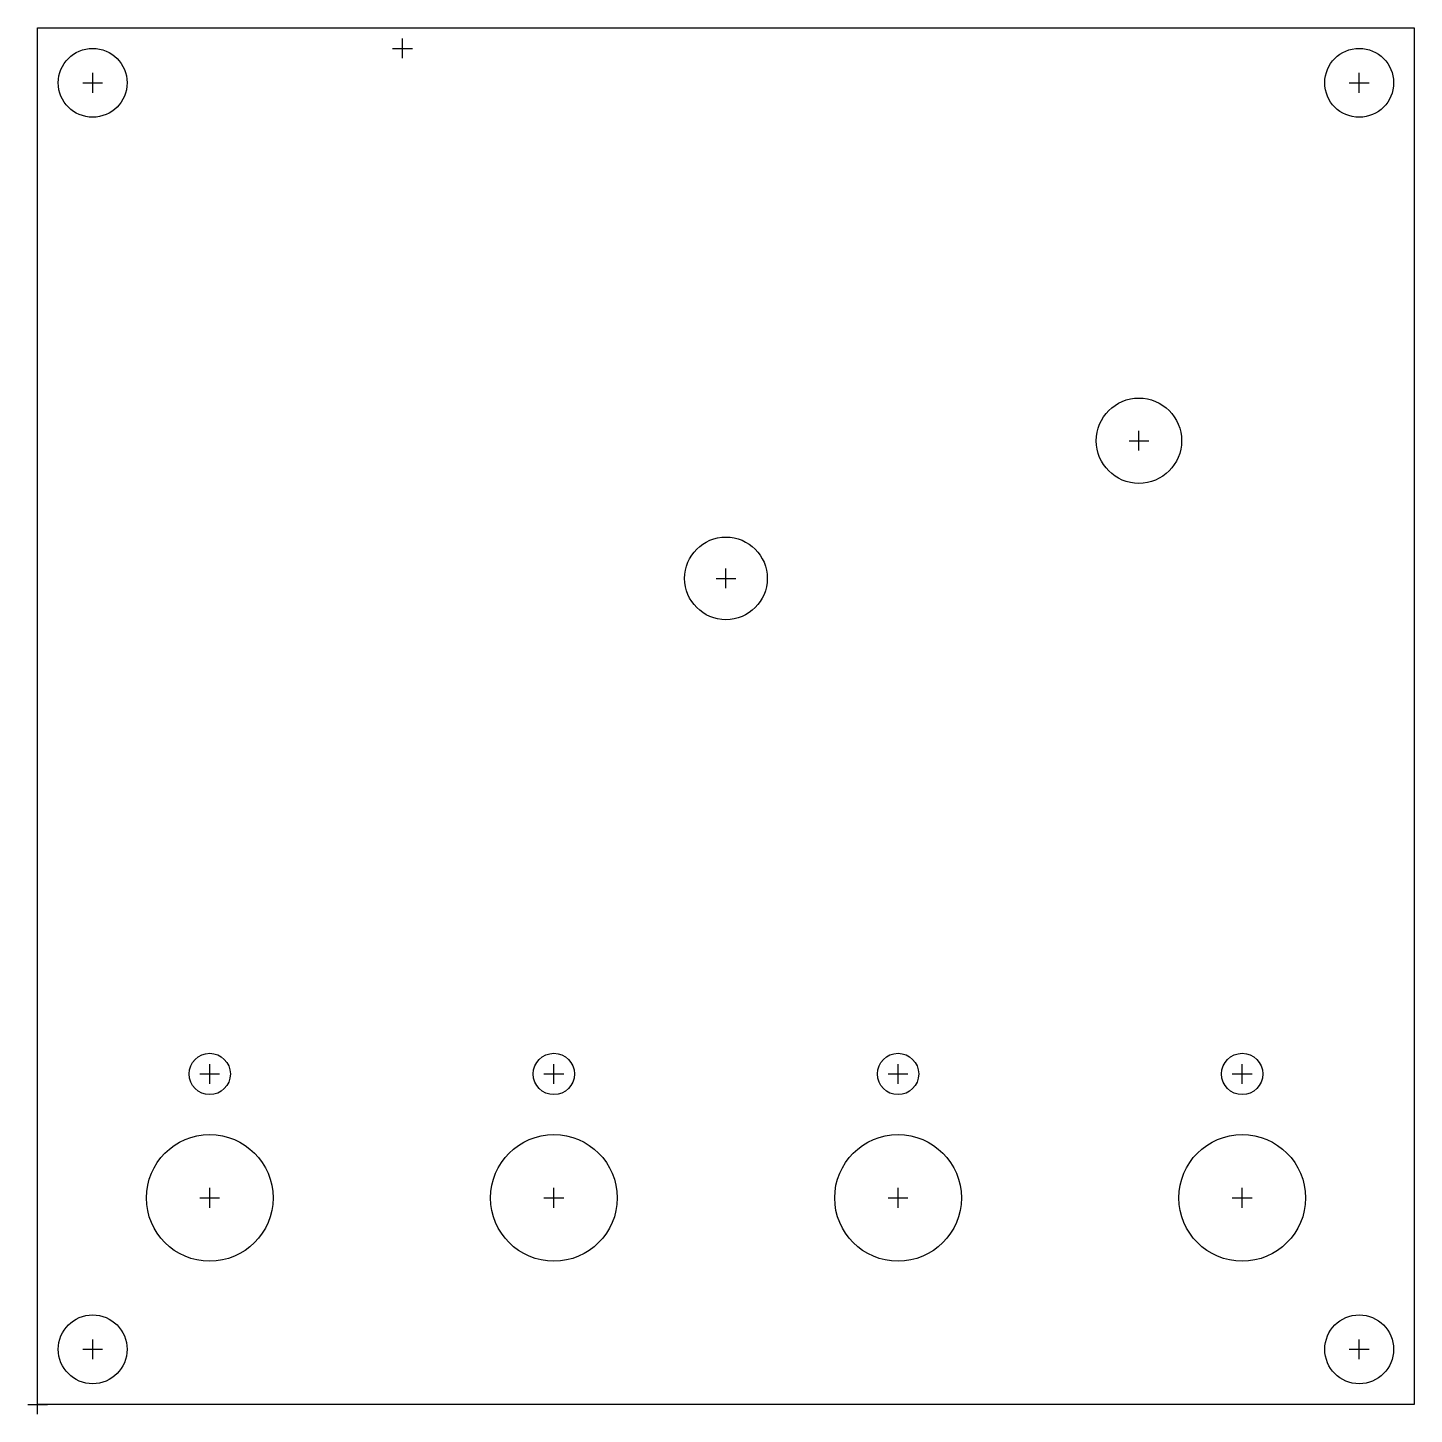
# Model space of a CAD drawing. Header units: millimetres. Extents: x -1 to 100, y -1 to 100.
import ezdxf

# ---------------------------------------------------------------- set-up
doc = ezdxf.new("R2010")
doc.units = ezdxf.units.MM
doc.layers.add('Contour', color=7, linetype='CONTINUOUS')
doc.layers.add('Reference_points', color=1, linetype='CONTINUOUS')

msp = doc.modelspace()

# ---------------------------------------------------------------- linework, layer by layer
at = {"layer": 'Contour', "color": 7, "linetype": 'CONTINUOUS'}
for p, q in [((0, 0), (0, 100)), ((0, 100), (100, 100)), ((100, 100), (100, 0)), ((100, 0), (0, 0))]:
    msp.add_line(p, q, dxfattribs=at)
for centre, radius in [((4, 96), 2.5), ((96, 96), 2.5), ((80, 70), 3.1), ((50, 60), 3), ((12.5, 24), 1.5), ((37.5, 24), 1.5), ((62.5, 24), 1.5), ((87.5, 24), 1.5), ((12.5, 15), 4.6), ((37.5, 15), 4.6), ((62.5, 15), 4.6), ((87.5, 15), 4.6), ((4, 4), 2.5), ((96, 4), 2.5)]:
    msp.add_circle(centre, radius, dxfattribs=at)
at = {"layer": 'Reference_points', "color": 1, "linetype": 'CONTINUOUS'}
for p, q in [((26.5, 97.781), (26.5, 99.219)), ((25.781, 98.5), (27.219, 98.5)), ((4, 95.281), (4, 96.719)), ((96, 95.281), (96, 96.719)), ((3.281, 96), (4.719, 96)), ((95.281, 96), (96.719, 96)), ((80, 69.281), (80, 70.719)), ((79.281, 70), (80.719, 70)), ((50, 59.281), (50, 60.719)), ((49.281, 60), (50.719, 60)), ((12.5, 23.281), (12.5, 24.719)), ((37.5, 23.281), (37.5, 24.719)), ((62.5, 23.281), (62.5, 24.719)), ((87.5, 23.281), (87.5, 24.719)), ((11.781, 24), (13.219, 24)), ((36.781, 24), (38.219, 24)), ((61.781, 24), (63.219, 24)), ((86.781, 24), (88.219, 24)), ((12.5, 14.281), (12.5, 15.719)), ((37.5, 14.281), (37.5, 15.719)), ((62.5, 14.281), (62.5, 15.719)), ((87.5, 14.281), (87.5, 15.719)), ((11.781, 15), (13.219, 15)), ((36.781, 15), (38.219, 15)), ((61.781, 15), (63.219, 15)), ((86.781, 15), (88.219, 15)), ((4, 3.281), (4, 4.719)), ((96, 3.281), (96, 4.719)), ((3.281, 4), (4.719, 4)), ((95.281, 4), (96.719, 4)), ((-0.719, 0), (0.719, 0)), ((0, -0.719), (0, 0.719))]:
    msp.add_line(p, q, dxfattribs=at)

doc.saveas('drawing.dxf')
